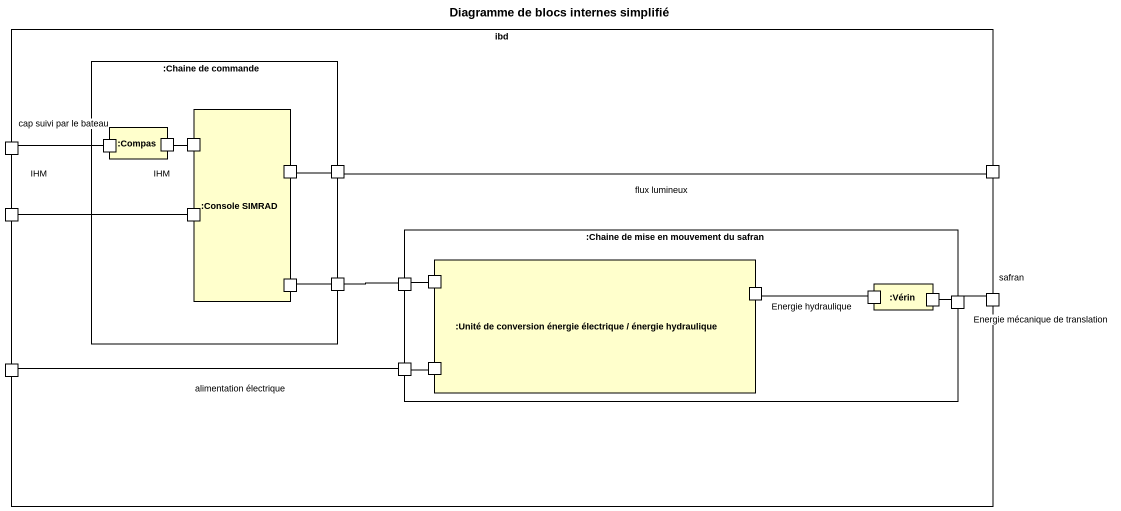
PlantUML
@startuml
title Diagramme de blocs internes simplifié
rectangle ibd {
  rectangle ":Chaine de commande" as Chaine_de_commande {
    rectangle ":Console SIMRAD" as Console_SIMRAD {
      port " " as port4
      port " " as port5
      port "IHM" as IHM_2
      port " " as port9
    }
    rectangle ":Compas" as Compas {
      port " " as port2
      port " " as port3
    }
    port " " as port6
    port " " as port10
  }
  port " " as port1
  port " " as port7
  port IHM
  rectangle ":Chaine de mise en mouvement du safran" as Chaine_de_mise_en_mouvement {
    rectangle ":Unité de conversion énergie électrique / énergie hydraulique" as Unité_de_conversion_énergie {
      port " " as port8
      port " " as port12
      port " " as port18
    }
    port " " as port11
    rectangle ":Vérin" as Vérin {
      port " " as port13
      port " " as port14
    }
    port " " as port15
    port " " as port17
  }
  port safran
  port " " as port16
}
port1 -right- port2 : cap suivi par le bateau
port3 -right- port4
port5 -right- port6
port6 -right- port7 : flux lumineux
IHM -right- IHM_2
port9 -right- port10
port10 -right- port11
port11 -right- port8
port12 -right- port13 : Energie hydraulique
port14 -right- port15
port15 -right- safran : Energie mécanique de translation
port16 -right- port17 : alimentation électrique
port17 -right- port18
@enduml
